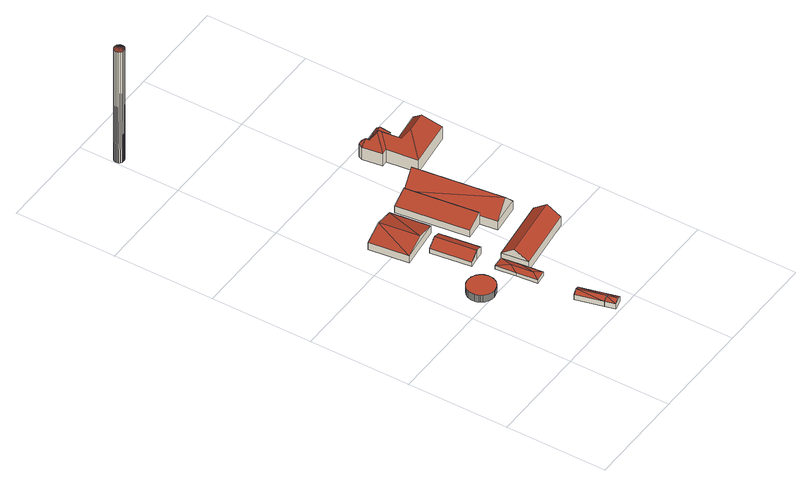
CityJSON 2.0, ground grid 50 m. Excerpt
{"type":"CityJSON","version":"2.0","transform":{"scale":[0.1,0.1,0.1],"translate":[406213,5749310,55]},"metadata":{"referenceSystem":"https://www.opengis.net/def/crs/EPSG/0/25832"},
"CityObjects":{
"building1":{"type":"Building","attributes":{"Gemeindeschluessel":"05515000","Geometrietyp2DReferenz":"3000","function":"51003_1201","roofType":"1000","measuredHeight":3.78},"geometry":[{"type":"Solid","lod":"2","boundaries":[[[[0,1,2,3]],[[4,5,1,0]],[[6,7,5,4]],[[8,9,7,6]],[[10,11,9,8]],[[12,13,11,10]],[[14,15,13,12]],[[16,17,15,14]],[[18,19,17,16]],[[20,21,19,18]],[[22,23,21,20]],[[24,25,23,22]],[[26,27,25,24]],[[28,29,27,26]],[[30,31,29,28]],[[32,33,31,30]],[[34,35,33,32]],[[36,37,35,34]],[[38,39,37,36]],[[40,41,39,38]],[[42,43,41,40]],[[44,45,43,42]],[[46,47,45,44]],[[48,49,47,46]],[[50,51,49,48]],[[52,53,51,50]],[[54,55,53,52]],[[56,57,55,54]],[[58,59,57,56]],[[60,61,59,58]],[[62,63,61,60]],[[64,65,63,62]],[[66,67,65,64]],[[68,69,67,66]],[[70,71,69,68]],[[72,73,71,70]],[[74,75,73,72]],[[76,77,75,74]],[[78,79,77,76]],[[80,81,79,78]],[[82,83,81,80]],[[84,85,83,82]],[[86,87,85,84]],[[88,89,87,86]],[[90,91,89,88]],[[92,93,91,90]],[[94,95,93,92]],[[96,97,95,94]],[[98,99,97,96]],[[100,101,99,98]],[[102,103,101,100]],[[104,105,103,102]],[[106,107,105,104]],[[108,109,107,106]],[[110,111,109,108]],[[112,113,111,110]],[[114,115,113,112]],[[116,117,115,114]],[[118,119,117,116]],[[120,121,119,118]],[[122,123,121,120]],[[124,125,123,122]],[[126,127,125,124]],[[128,129,127,126]],[[130,131,129,128]],[[132,133,131,130]],[[134,135,133,132]],[[136,137,135,134]],[[138,139,137,136]],[[140,141,139,138]],[[142,143,141,140]],[[144,145,143,142]],[[146,147,145,144]],[[148,149,147,146]],[[150,151,149,148]],[[152,153,151,150]],[[154,155,153,152]],[[156,157,155,154]],[[158,159,157,156]],[[160,161,159,158]],[[162,163,161,160]],[[3,2,163,162]],[[160,158,156,154,152,150,148,146,144,142,140,138,136,134,132,130,128,126,124,122,120,118,116,114,112,110,108,106,104,102,100,98,96,94,92,90,88,86,84,82,80,78,76,74,72,70,68,66,64,62,60,58,56,54,52,50,48,46,44,42,40,38,36,34,32,30,28,26,24,22,20,18,16,14,12,10,8,6,4,0,3,162]],[[1,5,7,9,11,13,15,17,19,21,23,25,27,29,31,33,35,37,39,41,43,45,47,49,51,53,55,57,59,61,63,65,67,69,71,73,75,77,79,81,83,85,87,89,91,93,95,97,99,101,103,105,107,109,111,113,115,117,119,121,123,125,127,129,131,133,135,137,139,141,143,145,147,149,151,153,155,157,159,161,163,2]]]],"semantics":{"surfaces":[{"type":"WallSurface"},{"type":"RoofSurface"},{"type":"GroundSurface"}],"values":[[0,0,0,0,0,0,0,0,0,0,0,0,0,0,0,0,0,0,0,0,0,0,0,0,0,0,0,0,0,0,0,0,0,0,0,0,0,0,0,0,0,0,0,0,0,0,0,0,0,0,0,0,0,0,0,0,0,0,0,0,0,0,0,0,0,0,0,0,0,0,0,0,0,0,0,0,0,0,0,0,0,0,1,2]]}}]},
"building2":{"type":"Building","attributes":{"Gemeindeschluessel":"05515000","Geometrietyp2DReferenz":"3000","function":"51009_1610","roofType":"3100","measuredHeight":4.17},"geometry":[{"type":"Solid","lod":"2","boundaries":[[[[164,165,166,167]],[[168,169,165,164]],[[170,171,169,168]],[[167,166,171,170]],[[164,172,168]],[[170,173,167]],[[172,164,167]],[[167,173,172]],[[168,172,173]],[[173,170,168]],[[165,169,171,166]]]],"semantics":{"surfaces":[{"type":"WallSurface"},{"type":"RoofSurface"},{"type":"GroundSurface"}],"values":[[0,0,0,0,0,0,1,1,1,1,2]]}}]},
"building3":{"type":"Building","attributes":{"Gemeindeschluessel":"05515000","Geometrietyp2DReferenz":"3000","function":"31001_1310","roofType":"3100","measuredHeight":4.16},"geometry":[{"type":"Solid","lod":"2","boundaries":[[[[167,166,174,175]],[[170,171,166,167]],[[176,177,171,170]],[[175,174,177,176]],[[167,173,170]],[[176,178,175]],[[173,167,175]],[[175,178,173]],[[170,173,178]],[[178,176,170]],[[166,171,177,174]]]],"semantics":{"surfaces":[{"type":"WallSurface"},{"type":"RoofSurface"},{"type":"GroundSurface"}],"values":[[0,0,0,0,0,0,1,1,1,1,2]]}}]},
"building4":{"type":"Building","attributes":{"Gemeindeschluessel":"05515000","Geometrietyp2DReferenz":"3000","function":"51003_1201","roofType":"3200","measuredHeight":2.97},"geometry":[{"type":"Solid","lod":"2","boundaries":[[[[179,180,181,182]],[[183,184,180,179]],[[185,186,184,183]],[[187,188,186,185]],[[189,190,188,187]],[[191,192,190,189]],[[182,181,192,191]],[[191,193,182]],[[183,194,185]],[[189,187,193,191]],[[185,194,193,187]],[[182,193,194,179]],[[179,194,183]],[[180,184,186,188,190,192,181]]]],"semantics":{"surfaces":[{"type":"WallSurface"},{"type":"RoofSurface"},{"type":"GroundSurface"}],"values":[[0,0,0,0,0,0,0,1,1,1,1,1,1,2]]}}]},
"building5":{"type":"Building","attributes":{"Gemeindeschluessel":"05515000","Geometrietyp2DReferenz":"3000","function":"31001_2700","roofType":"5000","measuredHeight":5.34},"geometry":[{"type":"Solid","lod":"2","boundaries":[[[[195,196,197,198]],[[199,200,196,195]],[[201,202,200,199]],[[203,204,202,201]],[[205,206,204,203]],[[198,197,206,205]],[[207,208,205,203]],[[199,195,198,208,207,201]],[[201,207,203]],[[205,208,198]],[[196,200,202,204,206,197]]]],"semantics":{"surfaces":[{"type":"WallSurface"},{"type":"RoofSurface"},{"type":"GroundSurface"}],"values":[[0,0,0,0,0,0,1,1,0,0,2]]}}]},
"building6":{"type":"Building","attributes":{"Gemeindeschluessel":"05515000","Geometrietyp2DReferenz":"3000","function":"31001_2700","roofType":"3100","measuredHeight":6.77},"geometry":[{"type":"Solid","lod":"2","boundaries":[[[[209,210,211,212]],[[213,214,210,209]],[[215,216,214,213]],[[212,211,216,215]],[[209,217,213]],[[215,218,212]],[[212,218,217]],[[217,209,212]],[[218,215,213]],[[213,217,218]],[[210,214,216,211]]]],"semantics":{"surfaces":[{"type":"WallSurface"},{"type":"RoofSurface"},{"type":"GroundSurface"}],"values":[[0,0,0,0,0,0,1,1,1,1,2]]}}]},
"building7":{"type":"Building","attributes":{"Gemeindeschluessel":"05515000","Geometrietyp2DReferenz":"3000","function":"31001_2700","roofType":"3100","measuredHeight":9.74},"geometry":[{"type":"Solid","lod":"2","boundaries":[[[[219,220,221,222]],[[223,224,220,219]],[[225,226,224,223]],[[222,221,226,225]],[[219,227,223]],[[225,228,222]],[[222,228,227,219]],[[223,227,228,225]],[[220,224,226,221]]]],"semantics":{"surfaces":[{"type":"WallSurface"},{"type":"RoofSurface"},{"type":"GroundSurface"}],"values":[[0,0,0,0,0,0,1,1,2]]}}]},
"building8":{"type":"Building","attributes":{"Gemeindeschluessel":"05515000","Geometrietyp2DReferenz":"3000","function":"31001_2700","roofType":"2100","measuredHeight":6.73},"geometry":[{"type":"Solid","lod":"2","boundaries":[[[[229,230,231,232]],[[233,234,230,229]],[[235,236,234,233]],[[232,231,236,235]],[[233,229,232,235]],[[230,234,236,231]]]],"semantics":{"surfaces":[{"type":"WallSurface"},{"type":"RoofSurface"},{"type":"GroundSurface"}],"values":[[0,0,0,0,1,2]]}}]},
"building9":{"type":"Building","attributes":{"Geometrietyp2DReferenz":"1000","Gemeindeschluessel":"05515000","function":"51002_1251","roofType":"9999","measuredHeight":63.77},"geometry":[{"type":"Solid","lod":"2","boundaries":[[[[237,238,239]],[[238,240,239]],[[241,242,237]],[[242,238,237]],[[243,244,241]],[[244,242,241]],[[245,246,243]],[[246,244,243]],[[247,248,245]],[[248,246,245]],[[249,250,247]],[[250,248,247]],[[251,252,249]],[[252,250,249]],[[253,254,251]],[[254,252,251]],[[255,256,253]],[[256,254,253]],[[257,258,255]],[[258,256,255]],[[259,260,257]],[[260,258,257]],[[261,262,259]],[[262,260,259]],[[263,264,261]],[[264,262,261]],[[265,266,263]],[[266,264,263]],[[267,268,265]],[[268,266,265]],[[269,270,267]],[[270,268,267]],[[271,272,269]],[[272,270,269]],[[273,274,271]],[[274,272,271]],[[275,276,273]],[[276,274,273]],[[239,240,275]],[[240,276,275]],[[240,238,276]],[[238,242,276]],[[242,244,276]],[[244,246,276]],[[246,248,276]],[[248,250,276]],[[250,252,276]],[[252,254,276]],[[254,256,276]],[[256,258,276]],[[258,260,276]],[[260,262,276]],[[262,264,276]],[[264,266,276]],[[266,268,276]],[[268,270,276]],[[270,272,276]],[[272,274,276]],[[237,239,241]],[[239,275,241]],[[275,273,241]],[[273,271,241]],[[271,269,241]],[[269,267,241]],[[267,265,241]],[[265,263,241]],[[263,261,241]],[[261,259,241]],[[259,257,241]],[[257,255,241]],[[249,247,241]],[[255,253,241]],[[253,251,241]],[[251,249,241]],[[247,245,241]],[[245,243,241]]]],"semantics":{"surfaces":[{"type":"WallSurface"},{"type":"GroundSurface"},{"type":"RoofSurface"}],"values":[[0,0,0,0,0,0,0,0,0,0,0,0,0,0,0,0,0,0,0,0,0,0,0,0,0,0,0,0,0,0,0,0,0,0,0,0,0,0,0,0,1,1,1,1,1,1,1,1,1,1,1,1,1,1,1,1,1,1,2,2,2,2,2,2,2,2,2,2,2,2,2,2,2,2,2,2]]}}]},
"building10":{"type":"Building","attributes":{"Gemeindeschluessel":"05515000","Geometrietyp2DReferenz":"3000","function":"31001_2700","roofType":"3100","measuredHeight":12.92},"geometry":[{"type":"Solid","lod":"2","boundaries":[[[[277,278,279,280]],[[281,282,278,277]],[[283,284,282,281]],[[285,234,284,283]],[[286,230,234,285]],[[287,288,230,286]],[[280,279,288,287]],[[281,277,280,287,289]],[[289,290,281]],[[290,289,286]],[[286,285,283,290]],[[289,287,286]],[[290,283,281]],[[278,282,284,234,230,288,279]]]],"semantics":{"surfaces":[{"type":"WallSurface"},{"type":"RoofSurface"},{"type":"GroundSurface"}],"values":[[0,0,0,0,0,0,0,1,1,1,1,0,0,2]]}}]},
"building11":{"type":"Building","attributes":{"Gemeindeschluessel":"05515000","Geometrietyp2DReferenz":"3000","function":"31001_2700","roofType":"2100","measuredHeight":3.06},"geometry":[{"type":"Solid","lod":"2","boundaries":[[[[291,292,279,293]],[[294,295,292,291]],[[296,278,295,294]],[[293,279,278,296]],[[294,291,293,296]],[[292,295,278,279]]]],"semantics":{"surfaces":[{"type":"WallSurface"},{"type":"RoofSurface"},{"type":"GroundSurface"}],"values":[[0,0,0,0,1,2]]}}]},
"building12":{"type":"Building","attributes":{"name":"Haus Köbbing","Gemeindeschluessel":"05515000","Geometrietyp2DReferenz":"3000","function":"31001_1100","roofType":"5000","measuredHeight":16.33},"address":[{"country":"Germany","locality":"Münster","thoroughfareNumber":"344","thoroughfareName":"Westfalenstraße"}],"geometry":[{"type":"Solid","lod":"2","boundaries":[[[[297,298,299,300]],[[301,302,298,297]],[[303,304,302,301]],[[305,306,304,303]],[[307,308,306,305]],[[309,310,308,307]],[[311,312,310,309]],[[313,314,312,311]],[[315,316,314,313]],[[317,318,316,315]],[[319,320,318,317]],[[321,322,320,319]],[[323,324,322,321]],[[325,326,324,323]],[[300,299,326,325]],[[327,325,323,328]],[[329,328,323,321,330]],[[321,319,330]],[[330,319,317,329]],[[327,328,329,317,315,331]],[[332,331,315,313,333]],[[334,333,313,311,335]],[[335,311,309,336]],[[309,307,336]],[[335,336,307,305,334]],[[332,333,334,305,303,337]],[[337,303,301,338]],[[301,297,338]],[[327,337,338]],[[327,338,297]],[[327,297,300]],[[300,325,327]],[[331,332,337]],[[337,327,331]],[[298,302,304,306,308,310,312,314,316,318,320,322,324,326,299]]]],"semantics":{"surfaces":[{"type":"WallSurface"},{"type":"RoofSurface"},{"type":"GroundSurface"}],"values":[[0,0,0,0,0,0,0,0,0,0,0,0,0,0,0,1,1,1,1,1,1,1,1,1,1,1,1,1,1,1,1,1,1,1,2]]}}]}
},
"vertices":[
[211,533,69],[211,533,31],[212,538,31],[212,538,69],[209,527,69],[209,527,31],[207,522,69],[207,522,31],[204,517,69],[204,517,31],[201,511,69],[201,511,31],[197,506,69],[197,506,31],[192,502,69],[192,502,31],[188,497,69],[188,497,31],[182,494,69],[182,494,31],[177,490,69],[177,490,31],[171,488,69],[171,488,31],[164,486,69],[164,486,31],[158,484,69],[158,484,31],[152,483,69],[152,483,31],[146,483,69],[146,483,31],[140,483,69],[140,483,31],[134,484,69],[134,484,31],[128,485,69],[128,485,31],[123,487,69],[123,487,31],[118,489,69],[118,489,31],[114,491,69],[114,491,31],[110,494,69],[110,494,31],[106,496,69],[106,496,31],[102,499,69],[102,499,31],[99,502,69],[99,502,31],[96,505,69],[96,505,31],[94,508,69],[94,508,31],[91,511,69],[91,511,31],[89,514,69],[89,514,31],[88,517,69],[88,517,31],[86,519,69],[86,519,31],[85,523,69],[85,523,31],[83,526,69],[83,526,31],[82,530,69],[82,530,31],[81,534,69],[81,534,31],[80,538,69],[80,538,31],[79,542,69],[79,542,31],[79,547,69],[79,547,31],[79,552,69],[79,552,31],[79,557,69],[79,557,31],[80,562,69],[80,562,31],[81,567,69],[81,567,31],[83,573,69],[83,573,31],[85,578,69],[85,578,31],[88,584,69],[88,584,31],[91,589,69],[91,589,31],[95,594,69],[95,594,31],[99,598,69],[99,598,31],[104,603,69],[104,603,31],[109,607,69],[109,607,31],[115,610,69],[115,610,31],[121,613,69],[121,613,31],[127,615,69],[127,615,31],[133,616,69],[133,616,31],[140,617,69],[140,617,31],[146,617,69],[146,617,31],[152,617,69],[152,617,31],[158,616,69],[158,616,31],[163,615,69],[163,615,31],[169,613,69],[169,613,31],[173,611,69],[173,611,31],[178,609,69],[178,609,31],[182,607,69],[182,607,31],[186,604,69],[186,604,31],[190,601,69],[190,601,31],[193,598,69],[193,598,31],[196,595,69],[196,595,31],[198,592,69],[198,592,31],[200,590,69],[200,590,31],[202,587,69],[202,587,31],[204,584,69],[204,584,31],[206,581,69],[206,581,31],[207,578,69],[207,578,31],[209,574,69],[209,574,31],[210,571,69],[210,571,31],[211,567,69],[211,567,31],[212,562,69],[212,562,31],[213,558,69],[213,558,31],[213,553,69],[213,553,31],[213,548,69],[213,548,31],[213,543,69],[213,543,31],
[413,16,64],[413,16,35],[400,67,35],[400,67,64],[364,4,64],[364,4,35],[351,54,64],[351,54,35],[389,10,76],[376,60,76],
[366,199,35],[366,199,64],[316,187,64],[316,187,35],[341,193,76],
[313,478,48],[313,478,29],[324,377,29],[324,377,48],[301,581,48],[301,581,29],[356,586,48],[356,586,29],[368,490,48],[368,490,29],[373,455,48],[373,455,29],[380,384,48],[380,384,29],[348,416,58],[336,521,58],
[324,883,67],[324,883,28],[287,879,28],[287,879,80],[350,683,67],[350,683,28],[313,679,80],[313,679,28],[261,673,52],[261,673,28],[235,872,52],[235,872,28],[310,678,81],[285,879,81],
[109,1104,68],[109,1104,28],[134,909,28],[134,909,68],[320,1131,68],[320,1131,28],[345,935,68],[345,935,28],[215,1118,96],[240,922,96],
[373,455,77],[373,455,27],[689,495,27],[689,495,77],[356,586,77],[356,586,27],[672,626,77],[672,626,27],[364,521,124],[680,561,124],
[459,1148,96],[459,1148,29],[370,1137,29],[370,1137,65],[504,792,96],[504,792,29],[415,781,65],[415,781,29],
[53,2332,647],[53,2332,9],[48,2338,647],[48,2338,9],[55,2324,647],[55,2324,9],[55,2317,647],[55,2317,9],[53,2309,647],[53,2309,9],[48,2303,647],[48,2303,9],[42,2298,647],[42,2298,9],[35,2296,647],[35,2296,9],[27,2296,647],[27,2296,9],[19,2298,647],[19,2298,9],[13,2303,647],[13,2303,9],[8,2309,647],[8,2309,9],[6,2317,647],[6,2317,9],[6,2324,647],[6,2324,9],[8,2332,647],[8,2332,9],[13,2338,647],[13,2338,9],[19,2343,647],[19,2343,9],[27,2345,647],[27,2345,9],[35,2345,647],[35,2345,9],[42,2343,647],[42,2343,9],
[623,1011,79],[623,1011,29],[615,1076,29],[615,1076,79],[660,722,79],[660,722,29],[515,704,79],[515,704,29],[504,792,79],[459,1148,79],[604,1166,79],[604,1166,29],[531,1157,158],[588,713,158],
[641,1080,54],[641,1080,29],[615,1076,60],[650,1014,54],[650,1014,29],[623,1011,60],
[714,1454,98],[714,1454,28],[677,1449,28],[677,1449,98],[722,1388,98],[722,1388,28],[698,1384,98],[698,1384,28],[703,1340,98],[703,1340,28],[857,1359,98],[857,1359,28],[874,1220,98],[874,1220,28],[639,1191,98],[639,1191,28],[620,1344,98],[620,1344,28],[589,1340,98],[589,1340,28],[577,1438,98],[577,1438,28],[586,1460,98],[586,1460,28],[611,1463,98],[611,1463,28],[625,1444,98],[625,1444,28],[625,1442,98],[625,1442,28],[604,1415,130],[602,1434,131],[601,1435,130],[601,1440,127],[631,1394,162],[647,1397,162],[656,1390,152],[668,1294,152],[700,1269,191],[803,1282,191],[660,1413,142],[685,1417,143]
]}
